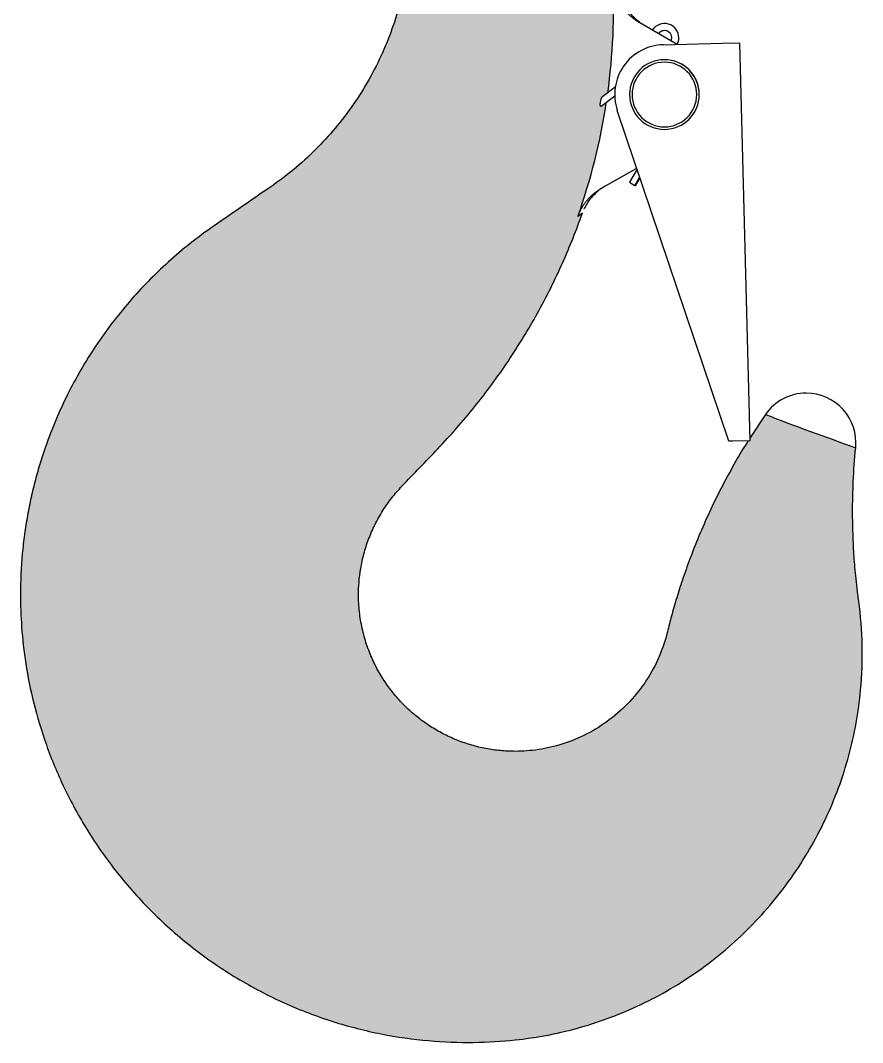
# Model space of a CAD drawing. Extents: x -599358 to 2865263, y -1062760 to 486533.
# Drawn here: x 1033379.2 to 1033645.3, y -674004.1 to -673681.3 of the extents above; entities that cross this region are included whole.
import ezdxf

# ---------------------------------------------------------------- set-up
doc = ezdxf.new("R2010")
doc.units = 0
doc.layers.add('A-LIN-V', color=9, linetype='Continuous')
doc.layers.add('EWHS5T6M-2', color=7, linetype='Continuous')

# ---------------------------------------------------------------- blocks, each defined once
blk = doc.blocks.new('55555555rrrrrr-M-M')
h = blk.add_hatch(color=2)
h.dxf.hatch_style = 1
edge = h.paths.add_edge_path()
edge.add_ellipse((-1521107.93, 577447.26), major_axis=(-945.59, 0), ratio=1, start_angle=428.90986, end_angle=430.75307, ccw=False)
edge.add_line((-1521448.19, 576565.01), (-1521453.14, 576557.52))
edge.add_line((-1521453.14, 576557.52), (-1521453.69, 576556.69))
edge.add_line((-1521453.69, 576556.69), (-1521453.66, 576556.69))
edge.add_spline(control_points=[(-1521453.66, 576556.69), (-1521454.81, 576554.85), (-1521455.95, 576552.98), (-1521459.9, 576546.17), (-1521462.58, 576541.08), (-1521467.4, 576530.98), (-1521469.53, 576525.96), (-1521472.26, 576518.86), (-1521473.09, 576516.56), (-1521474.6, 576512.17), (-1521475.28, 576510.08), (-1521475.99, 576507.79), (-1521476.09, 576507.46), (-1521476.86, 576504.92), (-1521477.38, 576503.1), (-1521478.31, 576499.69), (-1521478.72, 576498.1), (-1521479.79, 576493.75), (-1521480.65, 576491.16), (-1521482.82, 576486.08), (-1521484.15, 576483.58), (-1521487.25, 576478.8), (-1521489.02, 576476.52), (-1521492.95, 576472.3), (-1521495.11, 576470.36), (-1521499.68, 576466.9), (-1521502.11, 576465.38), (-1521507.09, 576462.82), (-1521509.65, 576461.77), (-1521514.78, 576460.14), (-1521517.35, 576459.55), (-1521522.39, 576458.8), (-1521524.85, 576458.62), (-1521528.79, 576458.62), (-1521530.35, 576458.7), (-1521533.44, 576458.99), (-1521534.97, 576459.21), (-1521538.01, 576459.79), (-1521539.51, 576460.15), (-1521542.46, 576461), (-1521543.91, 576461.49), (-1521546.77, 576462.62), (-1521548.17, 576463.24), (-1521550.91, 576464.63), (-1521552.25, 576465.38), (-1521554.86, 576467.02), (-1521556.13, 576467.91), (-1521558.6, 576469.8), (-1521559.79, 576470.81), (-1521562.1, 576472.95), (-1521563.21, 576474.09), (-1521565.33, 576476.48), (-1521566.34, 576477.73), (-1521568.25, 576480.36), (-1521569.15, 576481.74), (-1521570.82, 576484.6), (-1521571.59, 576486.09), (-1521572.99, 576489.18), (-1521573.62, 576490.77), (-1521574.72, 576494.05), (-1521575.19, 576495.74), (-1521575.95, 576499.18), (-1521576.24, 576500.94), (-1521576.63, 576504.5), (-1521576.73, 576506.31), (-1521576.73, 576510.59), (-1521576.54, 576513.39), (-1521575.79, 576517.86), (-1521575.46, 576519.39), (-1521574.63, 576522.49), (-1521574.13, 576524.06), (-1521572.95, 576527.17), (-1521572.27, 576528.72), (-1521570.76, 576531.75), (-1521569.93, 576533.22), (-1521568.13, 576536.06), (-1521567.17, 576537.42), (-1521565.15, 576539.99), (-1521564.09, 576541.2), (-1521559.29, 576546.23), (-1521555.42, 576550.28), (-1521547.63, 576558.42), (-1521543.74, 576562.85), (-1521536.34, 576572.06), (-1521532.82, 576576.84), (-1521526.19, 576586.7), (-1521523.08, 576591.79), (-1521517.3, 576602.22), (-1521514.64, 576607.57), (-1521509.93, 576618.12), (-1521507.87, 576623.31), (-1521506.01, 576628.57)], knot_values=[0, 0, 0, 0, 0.012094, 0.012094, 0.043169, 0.043169, 0.074245, 0.074245, 0.089782, 0.089782, 0.10532, 0.10532, 0.108005, 0.108005, 0.126597, 0.126597, 0.14519, 0.14519, 0.171955, 0.171955, 0.198721, 0.198721, 0.225486, 0.225486, 0.252251, 0.252251, 0.279017, 0.279017, 0.305782, 0.305782, 0.332547, 0.332547, 0.359313, 0.359313, 0.3769, 0.3769, 0.394487, 0.394487, 0.412074, 0.412074, 0.429662, 0.429662, 0.447249, 0.447249, 0.464836, 0.464836, 0.482423, 0.482423, 0.500011, 0.500011, 0.517598, 0.517598, 0.535185, 0.535185, 0.552772, 0.552772, 0.570359, 0.570359, 0.587947, 0.587947, 0.605534, 0.605534, 0.623121, 0.623121, 0.640708, 0.640708, 0.664579, 0.664579, 0.676514, 0.676514, 0.688449, 0.688449, 0.700384, 0.700384, 0.712319, 0.712319, 0.724254, 0.724254, 0.736189, 0.736189, 0.777684, 0.777684, 0.822741, 0.822741, 0.867798, 0.867798, 0.912855, 0.912855, 0.957912, 0.957912, 1, 1, 1, 1], degree=3, periodic=0)
edge.add_line((-1521506.01, 576628.57), (-1521507.41, 576627.58))
edge.add_ellipse((-1521696.46, 576693.86), major_axis=(200.34, 0), ratio=1, start_angle=340.6813, end_angle=351.3249)
edge.add_line((-1521498.42, 576663.64), (-1521500.08, 576662.35))
edge.add_spline(control_points=[(-1521500.08, 576662.35), (-1521500.11, 576662.33), (-1521500.14, 576662.32), (-1521500.17, 576662.32), (-1521500.2, 576662.32), (-1521500.23, 576662.34), (-1521500.25, 576662.38), (-1521500.27, 576662.41), (-1521500.29, 576662.46), (-1521500.31, 576662.51), (-1521500.32, 576662.57), (-1521500.33, 576662.63), (-1521500.34, 576662.71), (-1521500.35, 576662.82), (-1521500.35, 576662.94), (-1521500.34, 576663.07), (-1521500.34, 576663.26), (-1521500.32, 576663.45), (-1521500.29, 576663.64), (-1521500.25, 576663.91), (-1521500.19, 576664.17), (-1521500.13, 576664.42), (-1521500.06, 576664.66), (-1521499.98, 576664.9), (-1521499.89, 576665.09), (-1521499.84, 576665.2), (-1521499.79, 576665.3), (-1521499.73, 576665.38), (-1521499.7, 576665.42), (-1521499.68, 576665.45), (-1521499.65, 576665.47)], knot_values=[0, 0, 0, 0, 0.06223, 0.06223, 0.06223, 0.125059, 0.125059, 0.125059, 0.182556, 0.182556, 0.182556, 0.239933, 0.239933, 0.239933, 0.329747, 0.329747, 0.329747, 0.462371, 0.462371, 0.462371, 0.647003, 0.647003, 0.647003, 0.834607, 0.834607, 0.834607, 0.943556, 0.943556, 0.943556, 1, 1, 1, 1], degree=3, periodic=0)
edge.add_line((-1521499.65, 576665.47), (-1521497.96, 576666.78))
edge.add_ellipse((-1521696.46, 576693.86), major_axis=(200.34, 0), ratio=1, start_angle=352.2315, end_angle=362.5739)
edge.add_ellipse((-1521409.42, 576828.85), major_axis=(153.06, 0), ratio=1, start_angle=235.4035, end_angle=236.3361)
edge.add_ellipse((-1521409.42, 576828.85), major_axis=(153.06, 0), ratio=1, start_angle=236.3361, end_angle=236.3512)
edge.add_line((-1521494.23, 576701.44), (-1521494.23, 576702.57))
edge.add_line((-1521494.23, 576702.57), (-1521494.23, 576711.67))
edge.add_spline(control_points=[(-1521494.23, 576711.67), (-1521494.25, 576711.67), (-1521494.28, 576711.68), (-1521494.54, 576711.68), (-1521494.98, 576711.7), (-1521495.63, 576711.71), (-1521496.43, 576711.73), (-1521497.4, 576711.76), (-1521498.84, 576711.8), (-1521500.83, 576711.84), (-1521503.75, 576711.88), (-1521508, 576711.83), (-1521513.27, 576711.75), (-1521519.98, 576711.66), (-1521528.45, 576711.61), (-1521539.87, 576711.59), (-1521548.94, 576711.68), (-1521554.11, 576711.8), (-1521556.41, 576711.88), (-1521557.55, 576711.92), (-1521558.48, 576711.95), (-1521560.12, 576711.96), (-1521560.42, 576711.95), (-1521560.64, 576711.95)], knot_values=[0, 0, 0, 0, 0.023008, 0.046985, 0.071916, 0.097784, 0.124572, 0.144341, 0.171112, 0.217444, 0.250912, 0.29895, 0.377038, 0.419517, 0.501427, 0.62005, 0.748963, 0.803749, 0.842652, 0.866405, 0.874501, 0.907064, 1, 1, 1, 1], degree=3, periodic=0)
edge.add_spline(control_points=[(-1521560.64, 576711.95), (-1521560.73, 576710.96), (-1521560.83, 576709.96), (-1521561.44, 576704.88), (-1521562.18, 576700.74), (-1521564.65, 576690.74), (-1521566.65, 576684.89), (-1521571.74, 576673.54), (-1521574.84, 576668.05), (-1521581.97, 576657.74), (-1521586.01, 576652.93), (-1521594.78, 576644.22), (-1521599.51, 576640.32), (-1521610.29, 576632.9), (-1521616.49, 576628.63), (-1521627.58, 576620.99), (-1521632.37, 576617.17), (-1521641.25, 576609.17), (-1521645.34, 576604.98), (-1521652.93, 576596.19), (-1521656.45, 576591.59), (-1521662.98, 576581.81), (-1521665.99, 576576.65), (-1521671.29, 576566), (-1521673.6, 576560.58), (-1521676.22, 576553.1), (-1521676.78, 576551.4), (-1521677.84, 576547.92), (-1521678.35, 576546.15), (-1521679.31, 576542.55), (-1521679.76, 576540.71), (-1521680.59, 576536.96), (-1521680.97, 576535.05), (-1521681.67, 576531.17), (-1521681.98, 576529.19), (-1521682.53, 576525.16), (-1521682.77, 576523.11), (-1521683.34, 576516.86), (-1521683.55, 576512.55), (-1521683.55, 576504.86), (-1521683.43, 576501.4), (-1521682.9, 576494.1), (-1521682.47, 576490.27), (-1521681.23, 576482.28), (-1521680.4, 576478.13), (-1521678.26, 576469.58), (-1521676.95, 576465.18), (-1521673.77, 576456.23), (-1521671.9, 576451.69), (-1521667.54, 576442.58), (-1521665.06, 576438.01), (-1521659.47, 576429.01), (-1521656.35, 576424.56), (-1521649.52, 576415.95), (-1521645.81, 576411.78), (-1521637.83, 576403.85), (-1521633.57, 576400.09), (-1521624.62, 576393.11), (-1521619.93, 576389.89), (-1521610.25, 576384.06), (-1521605.26, 576381.45), (-1521595.14, 576376.89), (-1521590, 576374.94), (-1521579.73, 576371.68), (-1521574.6, 576370.38), (-1521564.48, 576368.38), (-1521559.49, 576367.68), (-1521549.75, 576366.82), (-1521545.01, 576366.65), (-1521535.86, 576366.76), (-1521531.45, 576367.04), (-1521520.81, 576368.16), (-1521514.31, 576369.36), (-1521501.37, 576372.9), (-1521494.94, 576375.23), (-1521482.39, 576381.04), (-1521476.27, 576384.51), (-1521464.63, 576392.56), (-1521459.11, 576397.12), (-1521448.9, 576407.2), (-1521444.22, 576412.72), (-1521435.89, 576424.49), (-1521432.26, 576430.74), (-1521426.15, 576443.73), (-1521423.69, 576450.46), (-1521419.98, 576464.11), (-1521418.74, 576471.04), (-1521417.65, 576482.7), (-1521417.49, 576487.46), (-1521417.7, 576496.86), (-1521418.08, 576501.5), (-1521418.79, 576506.7), (-1521418.92, 576507.64), (-1521419.33, 576510.9), (-1521419.6, 576513.47), (-1521420.03, 576518.27), (-1521420.18, 576520.5), (-1521420.54, 576526.79), (-1521420.62, 576530.46), (-1521420.64, 576537.35), (-1521420.56, 576540.58), (-1521420.25, 576547.24), (-1521420.02, 576550.67), (-1521419.64, 576554.52)], knot_values=[0, 0, 0, 0, 0.005894, 0.005894, 0.030053, 0.030053, 0.064391, 0.064391, 0.098729, 0.098729, 0.133067, 0.133067, 0.167406, 0.167406, 0.20826, 0.20826, 0.244777, 0.244777, 0.281295, 0.281295, 0.317812, 0.317812, 0.354329, 0.354329, 0.387959, 0.387959, 0.397632, 0.397632, 0.407305, 0.407305, 0.416978, 0.416978, 0.426651, 0.426651, 0.436324, 0.436324, 0.445997, 0.445997, 0.465343, 0.465343, 0.479597, 0.479597, 0.493851, 0.493851, 0.508105, 0.508105, 0.522359, 0.522359, 0.536613, 0.536613, 0.550867, 0.550867, 0.565121, 0.565121, 0.579374, 0.579374, 0.593628, 0.593628, 0.607882, 0.607882, 0.622136, 0.622136, 0.63639, 0.63639, 0.650644, 0.650644, 0.664898, 0.664898, 0.679151, 0.679151, 0.693405, 0.693405, 0.715098, 0.715098, 0.73679, 0.73679, 0.758483, 0.758483, 0.780175, 0.780175, 0.801868, 0.801868, 0.82356, 0.82356, 0.845252, 0.845252, 0.866945, 0.866945, 0.882014, 0.882014, 0.897082, 0.897082, 0.899258, 0.899258, 0.911851, 0.911851, 0.924444, 0.924444, 0.949629, 0.949629, 0.974815, 0.974815, 1, 1, 1, 1], degree=3, periodic=0)
h.paths.add_polyline_path([(-1521453.69, 576556.69), (-1521453.14, 576557.52), (-1521453.12, 576556.7), (-1521453.66, 576556.69)], flags=16)
at = {"layer": 'EWHS5T6M-2', "color": 2, "linetype": 'Continuous'}
for p, q in [((-1521476.06, 576681.87), (-1521487.83, 576688.67)), ((-1521476.06, 576681.87), (-1521487.83, 576688.67)), ((-1521480.49, 576681.76), (-1521461.83, 576682.24)), ((-1521480.49, 576681.76), (-1521461.83, 576682.24)), ((-1521461.83, 576682.24), (-1521456.33, 576682.38)), ((-1521461.83, 576682.24), (-1521456.33, 576682.38)), ((-1521456.33, 576682.38), (-1521453.12, 576556.7)), ((-1521456.33, 576682.38), (-1521453.12, 576556.7)), ((-1521500.08, 576662.35), (-1521495.8, 576665.68)), ((-1521500.08, 576662.35), (-1521495.8, 576665.68)), ((-1521499.65, 576665.47), (-1521495.59, 576668.62)), ((-1521499.65, 576665.47), (-1521495.59, 576668.62)), ((-1521459.77, 576556.54), (-1521494.98, 576661.04)), ((-1521459.77, 576556.54), (-1521494.98, 576661.04)), ((-1521500.14, 576636.33), (-1521488.85, 576642.85)), ((-1521500.14, 576636.33), (-1521488.85, 576642.85)), ((-1521488.74, 576642.53), (-1521491.17, 576638.33)), ((-1521488.74, 576642.53), (-1521491.17, 576638.33)), ((-1521489.46, 576637.34), (-1521487.9, 576640.03)), ((-1521489.46, 576637.34), (-1521487.9, 576640.03)), ((-1521489.24, 576637.22), (-1521487.8, 576639.72)), ((-1521489.24, 576637.22), (-1521487.8, 576639.72)), ((-1521491.17, 576638.33), (-1521489.46, 576637.34)), ((-1521491.17, 576638.33), (-1521489.46, 576637.34)), ((-1521489.24, 576637.22), (-1521489.46, 576637.34)), ((-1521489.24, 576637.22), (-1521489.46, 576637.34)), ((-1521506.01, 576628.57), (-1521507.41, 576627.58)), ((-1521506.01, 576628.57), (-1521507.41, 576627.58)), ((-1521448.19, 576565.01), (-1521453.14, 576557.52)), ((-1521448.19, 576565.01), (-1521453.14, 576557.52)), ((-1521458.62, 576556.56), (-1521459.77, 576556.54)), ((-1521458.62, 576556.56), (-1521459.77, 576556.54)), ((-1521453.12, 576556.7), (-1521458.62, 576556.56)), ((-1521453.12, 576556.7), (-1521458.62, 576556.56))]:
    blk.add_line(p, q, dxfattribs=at)
for centre, radius, start, end in [((-1521696.46, 576693.86), 200.34, 352.1432, 2.5739), ((-1521696.46, 576693.86), 200.34, 352.1432, 2.5739), ((-1521480.09, 576683.92), 4.56, 0, 146.9271), ((-1521480.09, 576683.92), 4.56, 0, 146.9271), ((-1521480.09, 576683.92), 2.33, 90.0009, 143.9909), ((-1521480.09, 576683.92), 2.33, 0, 143.9909), ((-1521480.09, 576683.92), 2.33, 90.0009, 143.9909), ((-1521480.09, 576683.92), 2.33, 0, 143.9909), ((-1521480.09, 576666.05), 15.71, 91.46, 198.6207), ((-1521480.09, 576666.05), 15.71, 91.46, 198.6207), ((-1521480.09, 576683.92), 2.33, 336.0091, 0), ((-1521480.09, 576683.92), 2.33, 336.0091, 0), ((-1521480.09, 576683.92), 4.56, 333.4077, 360), ((-1521480.09, 576683.92), 4.56, 333.4077, 360), ((-1521480.09, 576666.05), 11, 0, 180), ((-1521480.09, 576666.05), 11, 0, 180), ((-1521480.09, 576666.05), 10.21, 0, 180), ((-1521480.09, 576666.05), 10.21, 0, 180), ((-1521480.09, 576666.05), 11, 0, 90.0009), ((-1521480.09, 576666.05), 11, 0, 90.0009), ((-1521480.09, 576666.05), 11, 180, 0), ((-1521480.09, 576666.05), 11, 180, 0), ((-1521480.09, 576666.05), 10.21, 180, 360), ((-1521480.09, 576666.05), 10.21, 180, 360), ((-1521480.09, 576666.05), 11, 270.0009, 0), ((-1521480.09, 576666.05), 11, 270.0009, 0), ((-1521696.46, 576693.86), 200.34, 340.6813, 351.2335), ((-1521696.46, 576693.86), 200.34, 340.6813, 351.2335), ((-1521435.28, 576556.05), 15.71, 90, 145.2673), ((-1521435.28, 576556.05), 15.71, 90, 145.2673), ((-1521435.28, 576556.05), 15.71, 354.3957, 90), ((-1521435.28, 576556.05), 15.71, 354.3957, 90), ((-1521107.93, 577447.26), 945.59, 248.90986, 250.75307), ((-1521107.93, 577447.26), 945.59, 248.90986, 250.75307)]:
    blk.add_arc(centre, radius, start, end, dxfattribs=at)
for points, degree, knots in [([(-1521560.64, 576711.95), (-1521560.73, 576710.96), (-1521560.83, 576709.96), (-1521561.44, 576704.88), (-1521562.18, 576700.74), (-1521564.65, 576690.74), (-1521566.65, 576684.89), (-1521571.74, 576673.54), (-1521574.84, 576668.05), (-1521581.97, 576657.74), (-1521586.01, 576652.93), (-1521594.78, 576644.22), (-1521599.51, 576640.32), (-1521610.29, 576632.9), (-1521616.49, 576628.63), (-1521627.58, 576620.99), (-1521632.37, 576617.17), (-1521641.25, 576609.17), (-1521645.34, 576604.98), (-1521652.93, 576596.19), (-1521656.45, 576591.59), (-1521662.98, 576581.81), (-1521665.99, 576576.65), (-1521671.29, 576566), (-1521673.6, 576560.58), (-1521676.22, 576553.1), (-1521676.78, 576551.4), (-1521677.84, 576547.92), (-1521678.35, 576546.15), (-1521679.31, 576542.55), (-1521679.76, 576540.71), (-1521680.59, 576536.96), (-1521680.97, 576535.05), (-1521681.67, 576531.17), (-1521681.98, 576529.19), (-1521682.53, 576525.16), (-1521682.77, 576523.11), (-1521683.34, 576516.86), (-1521683.55, 576512.55), (-1521683.55, 576504.86), (-1521683.43, 576501.4), (-1521682.9, 576494.1), (-1521682.47, 576490.27), (-1521681.23, 576482.28), (-1521680.4, 576478.13), (-1521678.26, 576469.58), (-1521676.95, 576465.18), (-1521673.77, 576456.23), (-1521671.9, 576451.69), (-1521667.54, 576442.58), (-1521665.06, 576438.01), (-1521659.47, 576429.01), (-1521656.35, 576424.56), (-1521649.52, 576415.95), (-1521645.81, 576411.78), (-1521637.83, 576403.85), (-1521633.57, 576400.09), (-1521624.62, 576393.11), (-1521619.93, 576389.89), (-1521610.25, 576384.06), (-1521605.26, 576381.45), (-1521595.14, 576376.89), (-1521590, 576374.94), (-1521579.73, 576371.68), (-1521574.6, 576370.38), (-1521564.48, 576368.38), (-1521559.49, 576367.68), (-1521549.75, 576366.82), (-1521545.01, 576366.65), (-1521535.86, 576366.76), (-1521531.45, 576367.04), (-1521520.81, 576368.16), (-1521514.31, 576369.36), (-1521501.37, 576372.9), (-1521494.94, 576375.23), (-1521482.39, 576381.04), (-1521476.27, 576384.51), (-1521464.63, 576392.56), (-1521459.11, 576397.12), (-1521448.9, 576407.2), (-1521444.22, 576412.72), (-1521435.89, 576424.49), (-1521432.26, 576430.74), (-1521426.15, 576443.73), (-1521423.69, 576450.46), (-1521419.98, 576464.11), (-1521418.74, 576471.04), (-1521417.65, 576482.7), (-1521417.49, 576487.46), (-1521417.7, 576496.86), (-1521418.08, 576501.5), (-1521418.79, 576506.7), (-1521418.92, 576507.64), (-1521419.33, 576510.9), (-1521419.6, 576513.47), (-1521420.03, 576518.27), (-1521420.18, 576520.5), (-1521420.54, 576526.79), (-1521420.62, 576530.46), (-1521420.64, 576537.35), (-1521420.56, 576540.58), (-1521420.25, 576547.24), (-1521420.02, 576550.67), (-1521419.64, 576554.52)], 3, [0, 0, 0, 0, 0.005894, 0.005894, 0.030053, 0.030053, 0.064391, 0.064391, 0.098729, 0.098729, 0.133067, 0.133067, 0.167406, 0.167406, 0.20826, 0.20826, 0.244777, 0.244777, 0.281295, 0.281295, 0.317812, 0.317812, 0.354329, 0.354329, 0.387959, 0.387959, 0.397632, 0.397632, 0.407305, 0.407305, 0.416978, 0.416978, 0.426651, 0.426651, 0.436324, 0.436324, 0.445997, 0.445997, 0.465343, 0.465343, 0.479597, 0.479597, 0.493851, 0.493851, 0.508105, 0.508105, 0.522359, 0.522359, 0.536613, 0.536613, 0.550867, 0.550867, 0.565121, 0.565121, 0.579374, 0.579374, 0.593628, 0.593628, 0.607882, 0.607882, 0.622136, 0.622136, 0.63639, 0.63639, 0.650644, 0.650644, 0.664898, 0.664898, 0.679151, 0.679151, 0.693405, 0.693405, 0.715098, 0.715098, 0.73679, 0.73679, 0.758483, 0.758483, 0.780175, 0.780175, 0.801868, 0.801868, 0.82356, 0.82356, 0.845252, 0.845252, 0.866945, 0.866945, 0.882014, 0.882014, 0.897082, 0.897082, 0.899258, 0.899258, 0.911851, 0.911851, 0.924444, 0.924444, 0.949629, 0.949629, 0.974815, 0.974815, 1, 1, 1, 1]), ([(-1521560.64, 576711.95), (-1521560.73, 576710.96), (-1521560.83, 576709.96), (-1521561.44, 576704.88), (-1521562.18, 576700.74), (-1521564.65, 576690.74), (-1521566.65, 576684.89), (-1521571.74, 576673.54), (-1521574.84, 576668.05), (-1521581.97, 576657.74), (-1521586.01, 576652.93), (-1521594.78, 576644.22), (-1521599.51, 576640.32), (-1521610.29, 576632.9), (-1521616.49, 576628.63), (-1521627.58, 576620.99), (-1521632.37, 576617.17), (-1521641.25, 576609.17), (-1521645.34, 576604.98), (-1521652.93, 576596.19), (-1521656.45, 576591.59), (-1521662.98, 576581.81), (-1521665.99, 576576.65), (-1521671.29, 576566), (-1521673.6, 576560.58), (-1521676.22, 576553.1), (-1521676.78, 576551.4), (-1521677.84, 576547.92), (-1521678.35, 576546.15), (-1521679.31, 576542.55), (-1521679.76, 576540.71), (-1521680.59, 576536.96), (-1521680.97, 576535.05), (-1521681.67, 576531.17), (-1521681.98, 576529.19), (-1521682.53, 576525.16), (-1521682.77, 576523.11), (-1521683.34, 576516.86), (-1521683.55, 576512.55), (-1521683.55, 576504.86), (-1521683.43, 576501.4), (-1521682.9, 576494.1), (-1521682.47, 576490.27), (-1521681.23, 576482.28), (-1521680.4, 576478.13), (-1521678.26, 576469.58), (-1521676.95, 576465.18), (-1521673.77, 576456.23), (-1521671.9, 576451.69), (-1521667.54, 576442.58), (-1521665.06, 576438.01), (-1521659.47, 576429.01), (-1521656.35, 576424.56), (-1521649.52, 576415.95), (-1521645.81, 576411.78), (-1521637.83, 576403.85), (-1521633.57, 576400.09), (-1521624.62, 576393.11), (-1521619.93, 576389.89), (-1521610.25, 576384.06), (-1521605.26, 576381.45), (-1521595.14, 576376.89), (-1521590, 576374.94), (-1521579.73, 576371.68), (-1521574.6, 576370.38), (-1521564.48, 576368.38), (-1521559.49, 576367.68), (-1521549.75, 576366.82), (-1521545.01, 576366.65), (-1521535.86, 576366.76), (-1521531.45, 576367.04), (-1521520.81, 576368.16), (-1521514.31, 576369.36), (-1521501.37, 576372.9), (-1521494.94, 576375.23), (-1521482.39, 576381.04), (-1521476.27, 576384.51), (-1521464.63, 576392.56), (-1521459.11, 576397.12), (-1521448.9, 576407.2), (-1521444.22, 576412.72), (-1521435.89, 576424.49), (-1521432.26, 576430.74), (-1521426.15, 576443.73), (-1521423.69, 576450.46), (-1521419.98, 576464.11), (-1521418.74, 576471.04), (-1521417.65, 576482.7), (-1521417.49, 576487.46), (-1521417.7, 576496.86), (-1521418.08, 576501.5), (-1521418.79, 576506.7), (-1521418.92, 576507.64), (-1521419.33, 576510.9), (-1521419.6, 576513.47), (-1521420.03, 576518.27), (-1521420.18, 576520.5), (-1521420.54, 576526.79), (-1521420.62, 576530.46), (-1521420.64, 576537.35), (-1521420.56, 576540.58), (-1521420.25, 576547.24), (-1521420.02, 576550.67), (-1521419.64, 576554.52)], 3, [0, 0, 0, 0, 0.005894, 0.005894, 0.030053, 0.030053, 0.064391, 0.064391, 0.098729, 0.098729, 0.133067, 0.133067, 0.167406, 0.167406, 0.20826, 0.20826, 0.244777, 0.244777, 0.281295, 0.281295, 0.317812, 0.317812, 0.354329, 0.354329, 0.387959, 0.387959, 0.397632, 0.397632, 0.407305, 0.407305, 0.416978, 0.416978, 0.426651, 0.426651, 0.436324, 0.436324, 0.445997, 0.445997, 0.465343, 0.465343, 0.479597, 0.479597, 0.493851, 0.493851, 0.508105, 0.508105, 0.522359, 0.522359, 0.536613, 0.536613, 0.550867, 0.550867, 0.565121, 0.565121, 0.579374, 0.579374, 0.593628, 0.593628, 0.607882, 0.607882, 0.622136, 0.622136, 0.63639, 0.63639, 0.650644, 0.650644, 0.664898, 0.664898, 0.679151, 0.679151, 0.693405, 0.693405, 0.715098, 0.715098, 0.73679, 0.73679, 0.758483, 0.758483, 0.780175, 0.780175, 0.801868, 0.801868, 0.82356, 0.82356, 0.845252, 0.845252, 0.866945, 0.866945, 0.882014, 0.882014, 0.897082, 0.897082, 0.899258, 0.899258, 0.911851, 0.911851, 0.924444, 0.924444, 0.949629, 0.949629, 0.974815, 0.974815, 1, 1, 1, 1]), ([(-1521487.83, 576688.67), (-1521491.65, 576690.87), (-1521493.93, 576694.66), (-1521495.06, 576696.53), (-1521495.67, 576698.61), (-1521496.29, 576700.71), (-1521496.33, 576702.86)], 2, [0, 0, 0, 0.5, 0.5, 0.75, 0.75, 1, 1, 1]), ([(-1521487.83, 576688.67), (-1521491.65, 576690.87), (-1521493.93, 576694.66), (-1521495.06, 576696.53), (-1521495.67, 576698.61), (-1521496.29, 576700.71), (-1521496.33, 576702.86)], 2, [0, 0, 0, 0.5, 0.5, 0.75, 0.75, 1, 1, 1]), ([(-1521486.37, 576687.83), (-1521487.49, 576688.48), (-1521488.57, 576689.28), (-1521490.54, 576691.22), (-1521491.42, 576692.35), (-1521492.84, 576694.81), (-1521493.38, 576696.14), (-1521493.9, 576698.16), (-1521494.03, 576698.83), (-1521494.11, 576699.5)], 3, [0, 0, 0, 0, 0.2470021, 0.2470021, 0.4999999, 0.4999999, 0.7529976, 0.7529976, 0.8785574, 0.8785574, 0.8785574, 0.8785574]), ([(-1521486.37, 576687.83), (-1521487.49, 576688.48), (-1521488.57, 576689.28), (-1521490.54, 576691.22), (-1521491.42, 576692.35), (-1521492.84, 576694.81), (-1521493.38, 576696.14), (-1521493.9, 576698.16), (-1521494.03, 576698.83), (-1521494.11, 576699.5)], 3, [0, 0, 0, 0, 0.2470021, 0.2470021, 0.4999999, 0.4999999, 0.7529976, 0.7529976, 0.8785574, 0.8785574, 0.8785574, 0.8785574]), ([(-1521500.08, 576662.35), (-1521500.11, 576662.33), (-1521500.14, 576662.32), (-1521500.17, 576662.32), (-1521500.2, 576662.32), (-1521500.23, 576662.34), (-1521500.25, 576662.38), (-1521500.27, 576662.41), (-1521500.29, 576662.46), (-1521500.31, 576662.51), (-1521500.32, 576662.57), (-1521500.33, 576662.63), (-1521500.34, 576662.71), (-1521500.35, 576662.82), (-1521500.35, 576662.94), (-1521500.34, 576663.07), (-1521500.34, 576663.26), (-1521500.32, 576663.45), (-1521500.29, 576663.64), (-1521500.25, 576663.91), (-1521500.19, 576664.17), (-1521500.13, 576664.42), (-1521500.06, 576664.66), (-1521499.98, 576664.9), (-1521499.89, 576665.09), (-1521499.84, 576665.2), (-1521499.79, 576665.3), (-1521499.73, 576665.38), (-1521499.7, 576665.42), (-1521499.68, 576665.45), (-1521499.65, 576665.47)], 3, [0, 0, 0, 0, 0.06223, 0.06223, 0.06223, 0.125059, 0.125059, 0.125059, 0.182556, 0.182556, 0.182556, 0.239933, 0.239933, 0.239933, 0.329747, 0.329747, 0.329747, 0.462371, 0.462371, 0.462371, 0.647003, 0.647003, 0.647003, 0.834607, 0.834607, 0.834607, 0.943556, 0.943556, 0.943556, 1, 1, 1, 1]), ([(-1521500.08, 576662.35), (-1521500.11, 576662.33), (-1521500.14, 576662.32), (-1521500.17, 576662.32), (-1521500.2, 576662.32), (-1521500.23, 576662.34), (-1521500.25, 576662.38), (-1521500.27, 576662.41), (-1521500.29, 576662.46), (-1521500.31, 576662.51), (-1521500.32, 576662.57), (-1521500.33, 576662.63), (-1521500.34, 576662.71), (-1521500.35, 576662.82), (-1521500.35, 576662.94), (-1521500.34, 576663.07), (-1521500.34, 576663.26), (-1521500.32, 576663.45), (-1521500.29, 576663.64), (-1521500.25, 576663.91), (-1521500.19, 576664.17), (-1521500.13, 576664.42), (-1521500.06, 576664.66), (-1521499.98, 576664.9), (-1521499.89, 576665.09), (-1521499.84, 576665.2), (-1521499.79, 576665.3), (-1521499.73, 576665.38), (-1521499.7, 576665.42), (-1521499.68, 576665.45), (-1521499.65, 576665.47)], 3, [0, 0, 0, 0, 0.06223, 0.06223, 0.06223, 0.125059, 0.125059, 0.125059, 0.182556, 0.182556, 0.182556, 0.239933, 0.239933, 0.239933, 0.329747, 0.329747, 0.329747, 0.462371, 0.462371, 0.462371, 0.647003, 0.647003, 0.647003, 0.834607, 0.834607, 0.834607, 0.943556, 0.943556, 0.943556, 1, 1, 1, 1]), ([(-1521499.05, 576636.96), (-1521500.62, 576636.05), (-1521502.08, 576634.83), (-1521504.19, 576632.3), (-1521504.94, 576631.07), (-1521505.52, 576629.8)], 3, [0, 0, 0, 0, 0.5000003, 0.5000003, 0.8795817, 0.8795817, 0.8795817, 0.8795817]), ([(-1521499.05, 576636.96), (-1521500.62, 576636.05), (-1521502.08, 576634.83), (-1521504.19, 576632.3), (-1521504.94, 576631.07), (-1521505.52, 576629.8)], 3, [0, 0, 0, 0, 0.5000003, 0.5000003, 0.8795817, 0.8795817, 0.8795817, 0.8795817]), ([(-1521507.41, 576627.58), (-1521506.44, 576630.35), (-1521504.55, 576632.61), (-1521502.68, 576634.87), (-1521500.14, 576636.33)], 2, [0, 0, 0, 0.5, 0.5, 1, 1, 1]), ([(-1521507.41, 576627.58), (-1521506.44, 576630.35), (-1521504.55, 576632.61), (-1521502.68, 576634.87), (-1521500.14, 576636.33)], 2, [0, 0, 0, 0.5, 0.5, 1, 1, 1]), ([(-1521453.66, 576556.69), (-1521454.81, 576554.85), (-1521455.95, 576552.98), (-1521459.9, 576546.17), (-1521462.58, 576541.08), (-1521467.4, 576530.98), (-1521469.53, 576525.96), (-1521472.26, 576518.86), (-1521473.09, 576516.56), (-1521474.6, 576512.17), (-1521475.28, 576510.08), (-1521475.99, 576507.79), (-1521476.09, 576507.46), (-1521476.86, 576504.92), (-1521477.38, 576503.1), (-1521478.31, 576499.69), (-1521478.72, 576498.1), (-1521479.79, 576493.75), (-1521480.65, 576491.16), (-1521482.82, 576486.08), (-1521484.15, 576483.58), (-1521487.25, 576478.8), (-1521489.02, 576476.52), (-1521492.95, 576472.3), (-1521495.11, 576470.36), (-1521499.68, 576466.9), (-1521502.11, 576465.38), (-1521507.09, 576462.82), (-1521509.65, 576461.77), (-1521514.78, 576460.14), (-1521517.35, 576459.55), (-1521522.39, 576458.8), (-1521524.85, 576458.62), (-1521528.79, 576458.62), (-1521530.35, 576458.7), (-1521533.44, 576458.99), (-1521534.97, 576459.21), (-1521538.01, 576459.79), (-1521539.51, 576460.15), (-1521542.46, 576461), (-1521543.91, 576461.49), (-1521546.77, 576462.62), (-1521548.17, 576463.24), (-1521550.91, 576464.63), (-1521552.25, 576465.38), (-1521554.86, 576467.02), (-1521556.13, 576467.91), (-1521558.6, 576469.8), (-1521559.79, 576470.81), (-1521562.1, 576472.95), (-1521563.21, 576474.09), (-1521565.33, 576476.48), (-1521566.34, 576477.73), (-1521568.25, 576480.36), (-1521569.15, 576481.74), (-1521570.82, 576484.6), (-1521571.59, 576486.09), (-1521572.99, 576489.18), (-1521573.62, 576490.77), (-1521574.72, 576494.05), (-1521575.19, 576495.74), (-1521575.95, 576499.18), (-1521576.24, 576500.94), (-1521576.63, 576504.5), (-1521576.73, 576506.31), (-1521576.73, 576510.59), (-1521576.54, 576513.39), (-1521575.79, 576517.86), (-1521575.46, 576519.39), (-1521574.63, 576522.49), (-1521574.13, 576524.06), (-1521572.95, 576527.17), (-1521572.27, 576528.72), (-1521570.76, 576531.75), (-1521569.93, 576533.22), (-1521568.13, 576536.06), (-1521567.17, 576537.42), (-1521565.15, 576539.99), (-1521564.09, 576541.2), (-1521559.29, 576546.23), (-1521555.42, 576550.28), (-1521547.63, 576558.42), (-1521543.74, 576562.85), (-1521536.34, 576572.06), (-1521532.82, 576576.84), (-1521526.19, 576586.7), (-1521523.08, 576591.79), (-1521517.3, 576602.22), (-1521514.64, 576607.57), (-1521509.93, 576618.12), (-1521507.87, 576623.31), (-1521506.01, 576628.57)], 3, [0, 0, 0, 0, 0.012094, 0.012094, 0.043169, 0.043169, 0.074245, 0.074245, 0.089782, 0.089782, 0.10532, 0.10532, 0.108005, 0.108005, 0.126597, 0.126597, 0.14519, 0.14519, 0.171955, 0.171955, 0.198721, 0.198721, 0.225486, 0.225486, 0.252251, 0.252251, 0.279017, 0.279017, 0.305782, 0.305782, 0.332547, 0.332547, 0.359313, 0.359313, 0.3769, 0.3769, 0.394487, 0.394487, 0.412074, 0.412074, 0.429662, 0.429662, 0.447249, 0.447249, 0.464836, 0.464836, 0.482423, 0.482423, 0.500011, 0.500011, 0.517598, 0.517598, 0.535185, 0.535185, 0.552772, 0.552772, 0.570359, 0.570359, 0.587947, 0.587947, 0.605534, 0.605534, 0.623121, 0.623121, 0.640708, 0.640708, 0.664579, 0.664579, 0.676514, 0.676514, 0.688449, 0.688449, 0.700384, 0.700384, 0.712319, 0.712319, 0.724254, 0.724254, 0.736189, 0.736189, 0.777684, 0.777684, 0.822741, 0.822741, 0.867798, 0.867798, 0.912855, 0.912855, 0.957912, 0.957912, 1, 1, 1, 1]), ([(-1521453.66, 576556.69), (-1521454.81, 576554.85), (-1521455.95, 576552.98), (-1521459.9, 576546.17), (-1521462.58, 576541.08), (-1521467.4, 576530.98), (-1521469.53, 576525.96), (-1521472.26, 576518.86), (-1521473.09, 576516.56), (-1521474.6, 576512.17), (-1521475.28, 576510.08), (-1521475.99, 576507.79), (-1521476.09, 576507.46), (-1521476.86, 576504.92), (-1521477.38, 576503.1), (-1521478.31, 576499.69), (-1521478.72, 576498.1), (-1521479.79, 576493.75), (-1521480.65, 576491.16), (-1521482.82, 576486.08), (-1521484.15, 576483.58), (-1521487.25, 576478.8), (-1521489.02, 576476.52), (-1521492.95, 576472.3), (-1521495.11, 576470.36), (-1521499.68, 576466.9), (-1521502.11, 576465.38), (-1521507.09, 576462.82), (-1521509.65, 576461.77), (-1521514.78, 576460.14), (-1521517.35, 576459.55), (-1521522.39, 576458.8), (-1521524.85, 576458.62), (-1521528.79, 576458.62), (-1521530.35, 576458.7), (-1521533.44, 576458.99), (-1521534.97, 576459.21), (-1521538.01, 576459.79), (-1521539.51, 576460.15), (-1521542.46, 576461), (-1521543.91, 576461.49), (-1521546.77, 576462.62), (-1521548.17, 576463.24), (-1521550.91, 576464.63), (-1521552.25, 576465.38), (-1521554.86, 576467.02), (-1521556.13, 576467.91), (-1521558.6, 576469.8), (-1521559.79, 576470.81), (-1521562.1, 576472.95), (-1521563.21, 576474.09), (-1521565.33, 576476.48), (-1521566.34, 576477.73), (-1521568.25, 576480.36), (-1521569.15, 576481.74), (-1521570.82, 576484.6), (-1521571.59, 576486.09), (-1521572.99, 576489.18), (-1521573.62, 576490.77), (-1521574.72, 576494.05), (-1521575.19, 576495.74), (-1521575.95, 576499.18), (-1521576.24, 576500.94), (-1521576.63, 576504.5), (-1521576.73, 576506.31), (-1521576.73, 576510.59), (-1521576.54, 576513.39), (-1521575.79, 576517.86), (-1521575.46, 576519.39), (-1521574.63, 576522.49), (-1521574.13, 576524.06), (-1521572.95, 576527.17), (-1521572.27, 576528.72), (-1521570.76, 576531.75), (-1521569.93, 576533.22), (-1521568.13, 576536.06), (-1521567.17, 576537.42), (-1521565.15, 576539.99), (-1521564.09, 576541.2), (-1521559.29, 576546.23), (-1521555.42, 576550.28), (-1521547.63, 576558.42), (-1521543.74, 576562.85), (-1521536.34, 576572.06), (-1521532.82, 576576.84), (-1521526.19, 576586.7), (-1521523.08, 576591.79), (-1521517.3, 576602.22), (-1521514.64, 576607.57), (-1521509.93, 576618.12), (-1521507.87, 576623.31), (-1521506.01, 576628.57)], 3, [0, 0, 0, 0, 0.012094, 0.012094, 0.043169, 0.043169, 0.074245, 0.074245, 0.089782, 0.089782, 0.10532, 0.10532, 0.108005, 0.108005, 0.126597, 0.126597, 0.14519, 0.14519, 0.171955, 0.171955, 0.198721, 0.198721, 0.225486, 0.225486, 0.252251, 0.252251, 0.279017, 0.279017, 0.305782, 0.305782, 0.332547, 0.332547, 0.359313, 0.359313, 0.3769, 0.3769, 0.394487, 0.394487, 0.412074, 0.412074, 0.429662, 0.429662, 0.447249, 0.447249, 0.464836, 0.464836, 0.482423, 0.482423, 0.500011, 0.500011, 0.517598, 0.517598, 0.535185, 0.535185, 0.552772, 0.552772, 0.570359, 0.570359, 0.587947, 0.587947, 0.605534, 0.605534, 0.623121, 0.623121, 0.640708, 0.640708, 0.664579, 0.664579, 0.676514, 0.676514, 0.688449, 0.688449, 0.700384, 0.700384, 0.712319, 0.712319, 0.724254, 0.724254, 0.736189, 0.736189, 0.777684, 0.777684, 0.822741, 0.822741, 0.867798, 0.867798, 0.912855, 0.912855, 0.957912, 0.957912, 1, 1, 1, 1])]:
    blk.add_open_spline(points, degree=degree, knots=knots, dxfattribs=at)

msp = doc.modelspace()

# ---------------------------------------------------------------- block references
at = {"layer": 'A-LIN-V'}
msp.add_blockref('55555555rrrrrr-M-M', (2555062.78, -1250370.73), dxfattribs=at)

doc.saveas('drawing.dxf')
